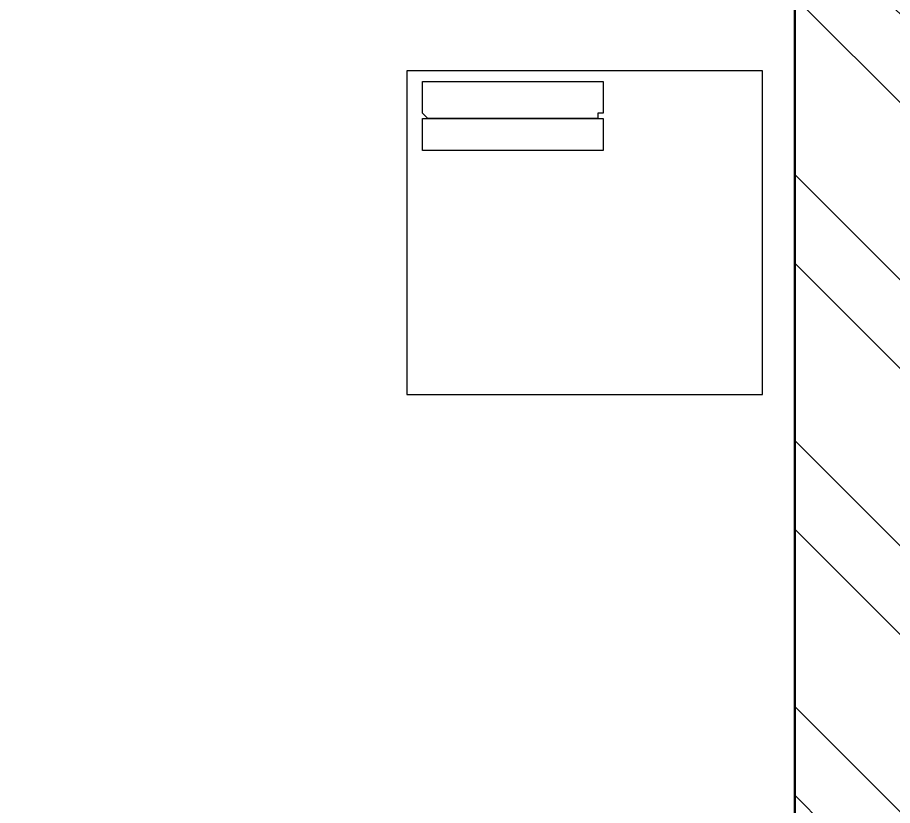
# Model space of a CAD drawing. Header units: millimetres. Extents: x -136099598 to 9192475, y 0 to 779331.
# Drawn here: x -136082664 to -136081792, y 203083 to 203868 of the extents above; entities that cross this region are included whole.
import ezdxf
from ezdxf import colors
from ezdxf.entities.mleader import LeaderData, LeaderLine
from ezdxf.math import Vec2, Vec3

# ---------------------------------------------------------------- set-up
doc = ezdxf.new("R2010")
doc.units = ezdxf.units.MM
doc.header["$MEASUREMENT"] = 0
doc.layers.get('0').update_dxf_attribs({"color": 250, "lineweight": 9})
for name, color, linetype, lineweight in [('АР_Отметки', 250, 'Continuous', 15), ('АР_Перегородки кирпич', 244, 'Continuous', 30), ('АР_Перегородки_кирпич_Штрих', 244, 'Continuous', 5)]:
    doc.layers.add(name, color=color, linetype=linetype, lineweight=lineweight)
doc.layers.add('ТХ_оборуд.пищеблок', color=250, linetype='Continuous')
doc.styles.add('ISOCPEUR', font='isocpeur.ttf', dxfattribs={"width": 0.7})

# ---------------------------------------------------------------- blocks, each defined once
blk = doc.blocks.new('_DotSmall')
at = {"color": 0, "linetype": 'ByBlock', "const_width": 0.5}
blk.add_lwpolyline([(-0.0625, 0, 1), (0.0625, 0, 1)], format="xyb", close=True, dxfattribs=at)
blk = doc.blocks.new('A$C13decc58')
at = {"layer": 'АР_Перегородки_кирпич_Штрих', "ltscale": 100}
h = blk.add_hatch(dxfattribs=at)
h.set_pattern_fill('ANSI32', color=256, scale=500)
h.set_pattern_definition([(45, (-939456.71843819, 101324.7362531829), (-132.5825214724777, 132.5825214724777), []), (45, (-939368.3300906899, 101324.7362531829), (-132.5825214724777, 132.5825214724777), [])])
h.paths.add_polyline_path([(11183.08829910561, 52609.87484863109), (11258.94382937215, 52609.87484863109), (11258.94382937215, 52729.87484863109), (11063.08829910561, 52729.87484863121), (11063.0882991055, 52399.56390549149), (6030.383107021626, 52399.53360320185), (6030.383107021626, 52279.53360324446), (11183.0882991055, 52279.56382177817)])
at = {"layer": 'АР_Перегородки кирпич', "linetype": 'Continuous', "ltscale": 100}
blk.add_line((6030.383107021626, 52399.53360320185), (11063.0882991055, 52399.56390549149), dxfattribs=at)
at = {"layer": 'ТХ_оборуд.пищеблок', "lineweight": 0}
for points in [[(8607.798218004638, 52431.6099042393), (8607.798218004638, 52786.30984420248), (8284.862451769528, 52786.30984420248), (8284.862451769528, 52431.6099042393)], [(8528.387783684535, 52595.72480183432), (8528.387783684535, 52765.13372838369), (8528.387783684535, 52770.42775733827), (8554.857928457903, 52770.42775733827), (8560.151957412541, 52770.42775733827), (8560.151957412541, 52765.13372838369), (8560.151957412541, 52595.72480183432), (8560.151957412541, 52590.43077287951), (8554.857928457903, 52590.43077287951), (8528.387783684535, 52590.43077287951)], [(8560.151957412541, 52595.72480183432), (8560.151957412541, 52765.13372838369), (8565.445986367238, 52770.42775733827), (8597.210160095303, 52770.42775733827), (8597.210160095303, 52765.13372838369), (8597.210160095303, 52595.72480183432), (8597.210160095303, 52590.43077287951), (8565.445986367238, 52590.43077287951), (8565.445986367238, 52595.72480183432)]]:
    blk.add_lwpolyline(points, close=True, dxfattribs=at)
at = {"layer": 'АР_Отметки'}
ml = blk.add_multileader_mtext('Standard', dxfattribs=at)
ml.set_content('-0,010', color=256, style='ISOCPEUR')
ml.set_leader_properties(color=256, linetype='Continuous', lineweight=-1)
ml.set_arrow_properties(name='DOTSMALL')
ml.build(insert=Vec2(0, 0))
ml.multileader.update_dxf_attribs({"has_text_frame": 1, "text_left_attachment_type": 4, "text_right_attachment_type": 4, "dogleg_length": 100, "arrow_head_size": 180})
ctx = ml.context
ctx.base_point, ctx.char_height, ctx.arrow_head_size, ctx.landing_gap_size, ctx.plane_origin = Vec3(37116.12529487745, 68979.61899858073, 2.299351988461806e-08), 250, 180, 50, Vec3(37034.73184502823, 67778.72147311713, 2.299351988461806e-08)
ctx.left_attachment, ctx.right_attachment = 4, 4
notes = []
notes.append((ctx, [(0, (0, 0, 0), (0, 0), (1, 0), 1, [])]))
ctx.mtext.insert, ctx.mtext.width, ctx.mtext.line_spacing_style, ctx.mtext.flow_direction = Vec3(37166.12529487745, 69379.61899858073, 2.299351988461806e-08), 852.6970314602484, 2, 5
ml = blk.add_multileader_mtext('Standard', dxfattribs=at)
ml.set_content('0,000', color=256, style='ISOCPEUR')
ml.set_leader_properties(color=256, linetype='Continuous', lineweight=-1)
ml.set_arrow_properties(name='DOTSMALL')
ml.build(insert=Vec2(0, 0))
ml.multileader.update_dxf_attribs({"has_text_frame": 1, "text_left_attachment_type": 4, "text_right_attachment_type": 4, "dogleg_length": 100, "arrow_head_size": 180})
ctx = ml.context
ctx.base_point, ctx.char_height, ctx.arrow_head_size, ctx.landing_gap_size, ctx.plane_origin = Vec3(36698.10734045901, 66870.89629536273, 1.149675994230903e-08), 250, 180, 50, Vec3(36616.7138906098, 65669.99876989913, 1.149675994230903e-08)
ctx.left_attachment, ctx.right_attachment = 4, 4
notes.append((ctx, [(0, (0, 0, 0), (0, 0), (1, 0), 1, [])]))
ctx.mtext.insert, ctx.mtext.width, ctx.mtext.line_spacing_style, ctx.mtext.flow_direction = Vec3(36748.10734045901, 67270.89629536273, 1.149675994230903e-08), 852.6970314602484, 2, 5
ml = blk.add_multileader_mtext('Standard', dxfattribs=at)
ml.set_content('+1,975', color=256, style='ISOCPEUR')
ml.set_leader_properties(color=256, linetype='Continuous', lineweight=-1)
ml.set_arrow_properties(name='DOTSMALL')
ml.build(insert=Vec2(0, 0))
ml.multileader.update_dxf_attribs({"has_text_frame": 1, "text_left_attachment_type": 4, "text_right_attachment_type": 4, "dogleg_length": 100, "arrow_head_size": 180})
ctx = ml.context
ctx.base_point, ctx.char_height, ctx.arrow_head_size, ctx.landing_gap_size, ctx.plane_origin = Vec3(41925.21950890985, 65726.83752085234, 1.149675994230903e-08), 250, 180, 50, Vec3(41843.82605906064, 64525.93999538873, 1.149675994230903e-08)
ctx.left_attachment, ctx.right_attachment = 4, 4
notes.append((ctx, [(0, (0, 0, 0), (0, 0), (1, 0), 1, [])]))
ctx.mtext.insert, ctx.mtext.width, ctx.mtext.line_spacing_style, ctx.mtext.flow_direction = Vec3(41975.21950890985, 66126.83752085234, 1.149675994230903e-08), 852.6970314602484, 2, 5
ml = blk.add_multileader_mtext('Standard', dxfattribs=at)
ml.set_content('-0,010', color=256, style='ISOCPEUR')
ml.set_leader_properties(color=256, linetype='Continuous', lineweight=-1)
ml.set_arrow_properties(name='DOTSMALL')
ml.build(insert=Vec2(0, 0))
ml.multileader.update_dxf_attribs({"has_text_frame": 1, "text_left_attachment_type": 4, "text_right_attachment_type": 4, "dogleg_length": 100, "arrow_head_size": 180})
ctx = ml.context
ctx.base_point, ctx.char_height, ctx.arrow_head_size, ctx.landing_gap_size, ctx.plane_origin = Vec3(28121.69119349617, 65416.34291859937, 1.149675994230903e-08), 250, 180, 50, Vec3(28040.29774364695, 64215.44539313577, 1.149675994230903e-08)
ctx.left_attachment, ctx.right_attachment = 4, 4
notes.append((ctx, [(0, (0, 0, 0), (0, 0), (1, 0), 1, [])]))
ctx.mtext.insert, ctx.mtext.width, ctx.mtext.line_spacing_style, ctx.mtext.flow_direction = Vec3(28171.69119349617, 65816.34291859937, 1.149675994230903e-08), 852.6970314602484, 2, 5
ml = blk.add_multileader_mtext('Standard', dxfattribs=at)
ml.set_content('0,000', color=256, style='ISOCPEUR')
ml.set_leader_properties(color=256, linetype='Continuous', lineweight=-1)
ml.set_arrow_properties(name='DOTSMALL')
ml.build(insert=Vec2(0, 0))
ml.multileader.update_dxf_attribs({"has_text_frame": 1, "text_left_attachment_type": 4, "text_right_attachment_type": 4, "dogleg_length": 100, "arrow_head_size": 180})
ctx = ml.context
ctx.base_point, ctx.char_height, ctx.arrow_head_size, ctx.landing_gap_size, ctx.plane_origin = Vec3(25651.61963318079, 65250.82964228594, 1.149675994230903e-08), 250, 180, 50, Vec3(25570.22618333157, 64049.93211682234, 1.149675994230903e-08)
ctx.left_attachment, ctx.right_attachment = 4, 4
notes.append((ctx, [(0, (0, 0, 0), (0, 0), (1, 0), 1, [])]))
ctx.mtext.insert, ctx.mtext.width, ctx.mtext.line_spacing_style, ctx.mtext.flow_direction = Vec3(25701.61963318079, 65650.82964228594, 1.149675994230903e-08), 852.6970314602484, 2, 5
ml = blk.add_multileader_mtext('Standard', dxfattribs=at)
ml.set_content('+1,975', color=256, style='ISOCPEUR')
ml.set_leader_properties(color=256, linetype='Continuous', lineweight=-1)
ml.set_arrow_properties(name='DOTSMALL')
ml.build(insert=Vec2(0, 0))
ml.multileader.update_dxf_attribs({"has_text_frame": 1, "text_left_attachment_type": 4, "text_right_attachment_type": 4, "dogleg_length": 100, "arrow_head_size": 180})
ctx = ml.context
ctx.base_point, ctx.char_height, ctx.arrow_head_size, ctx.landing_gap_size, ctx.plane_origin = Vec3(67184.22567741433, 63069.28110459947, 1.149675994230903e-08), 250, 180, 50, Vec3(67102.83222756512, 61868.38357913587, 1.149675994230903e-08)
ctx.left_attachment, ctx.right_attachment = 4, 4
notes.append((ctx, [(0, (0, 0, 0), (0, 0), (1, 0), 1, [])]))
ctx.mtext.insert, ctx.mtext.width, ctx.mtext.line_spacing_style, ctx.mtext.flow_direction = Vec3(67234.22567741433, 63469.28110459947, 1.149675994230903e-08), 852.6970314602484, 2, 5
ml = blk.add_multileader_mtext('Standard', dxfattribs=at)
ml.set_content('0,000', color=256, style='ISOCPEUR')
ml.set_leader_properties(color=256, linetype='Continuous', lineweight=-1)
ml.set_arrow_properties(name='DOTSMALL')
ml.build(insert=Vec2(0, 0))
ml.multileader.update_dxf_attribs({"has_text_frame": 1, "text_left_attachment_type": 4, "text_right_attachment_type": 4, "dogleg_length": 100, "arrow_head_size": 180})
ctx = ml.context
ctx.base_point, ctx.char_height, ctx.arrow_head_size, ctx.landing_gap_size, ctx.plane_origin = Vec3(67976.92597944965, 56051.67990142445, 1.149675994230903e-08), 250, 180, 50, Vec3(67895.53252960043, 54850.78237596084, 1.149675994230903e-08)
ctx.left_attachment, ctx.right_attachment = 4, 4
notes.append((ctx, [(0, (0, 0, 0), (0, 0), (1, 0), 1, [])]))
ctx.mtext.insert, ctx.mtext.width, ctx.mtext.line_spacing_style, ctx.mtext.flow_direction = Vec3(68026.92597944965, 56451.67990142445, 1.149675994230903e-08), 852.6970314602484, 2, 5
for ctx, leaders in notes:
    for number, flags, end, landing, length, lines in leaders:
        leader = LeaderData()
        leader.index, (leader.has_last_leader_line, leader.has_dogleg_vector, leader.attachment_direction) = number, flags
        leader.last_leader_point, leader.dogleg_vector, leader.dogleg_length = Vec3(end), Vec3(landing), length
        for number, points, colour, breaks in lines:
            line = LeaderLine()
            line.index, line.vertices, line.color, line.breaks = number, Vec3.list(points), colors.encode_raw_color(colour), breaks
            leader.lines.append(line)
        ctx.leaders.append(leader)

msp = doc.modelspace()

# ---------------------------------------------------------------- block references
at = {"ltscale": 150, "rotation": 89.99999999999999}
msp.add_blockref('A$C13decc58', (-136029490.0077386, 195207.3540922937), dxfattribs=at)

doc.saveas('drawing.dxf')
